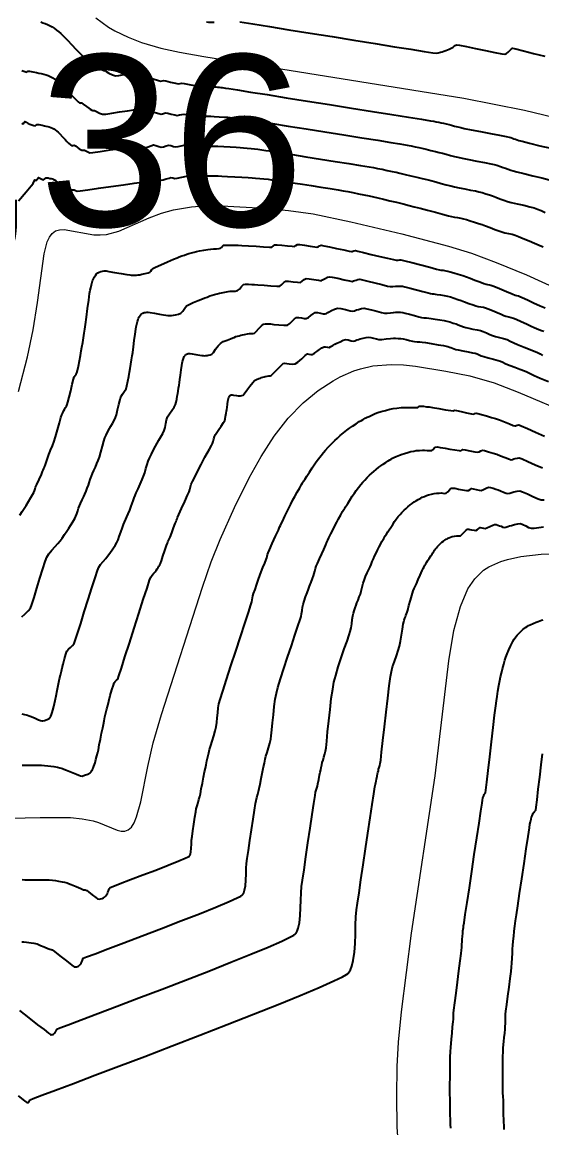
# Model space of a CAD drawing. Extents: x 27 to 849, y 0 to 853.
# Drawn here: x 420.6 to 474.3, y 308.7 to 422.9 of the extents above; entities that cross this region are included whole.
import ezdxf
from ezdxf.enums import TextEntityAlignment as Align

# ---------------------------------------------------------------- set-up
doc = ezdxf.new("R2010")
doc.units = 0
doc.header["$LTSCALE"] = 2
for name, color, linetype in [('Curva 1 m', 5, 'Continuous'), ('Curva Mestra', 1, 'Continuous'), ('TXT - TEXTO 01', 142, 'Continuous')]:
    doc.layers.add(name, color=color, linetype=linetype)
doc.styles.add('ARIAL', font='arial.ttf')

msp = doc.modelspace()

# ---------------------------------------------------------------- linework, layer by layer
at = {"extrusion": (-0.049704, 0.050571, 0.997483), "elevation": -45.88}
msp.add_lwpolyline([(-371.68, 250.55), (-374.36, -58.63), (-849.75, -54.52), (-847.07, 254.67)], close=True, dxfattribs=at)
at = {"layer": 'Curva 1 m', "linetype": 'Continuous', "lineweight": -3}
for points, elevation in [([(422.49, 422.9), (422.71, 422.83), (422.93, 422.75), (423.19, 422.64), (423.44, 422.52), (423.65, 422.4), (423.86, 422.26), (424.11, 422.07), (424.36, 421.87), (424.56, 421.7), (424.82, 421.45), (425.23, 421.02), (425.7, 420.53), (426.12, 420.1), (426.38, 419.83), (426.64, 419.58), (426.96, 419.28), (427.23, 419.02), (427.35, 418.92), (427.43, 418.94), (427.58, 418.84), (427.9, 418.6), (428.25, 418.34), (428.47, 418.19), (428.67, 418.07), (428.89, 417.94), (429, 417.87), (429.1, 417.88), (429.23, 417.8), (429.53, 417.63), (429.89, 417.45), (430.19, 417.35), (430.56, 417.37), (431.07, 417.47), (431.59, 417.56), (431.95, 417.59), (432.24, 417.51), (432.59, 417.37), (432.9, 417.24), (433.05, 417.18), (433.17, 417.22), (433.3, 417.27), (433.57, 417.2), (434.1, 417.04), (434.64, 416.87), (434.9, 416.8), (435.03, 416.83), (435.15, 416.87), (435.4, 416.81), (435.9, 416.7), (436.41, 416.58), (436.69, 416.52), (436.87, 416.55), (437.06, 416.59), (437.3, 416.55), (437.8, 416.46), (438.37, 416.36), (438.85, 416.27), (439.07, 416.23), (439.19, 416.24), (439.32, 416.25), (439.49, 416.25), (439.69, 416.25), (439.93, 416.24), (440.3, 416.21), (440.57, 416.2), (440.73, 416.18), (440.91, 416.17), (441.07, 416.15), (441.23, 416.13), (441.41, 416.11), (441.58, 416.08), (441.91, 416.03), (442.8, 415.89), (444.15, 415.67), (445.86, 415.4), (447.85, 415.08), (450.03, 414.73), (452.3, 414.37), (454.57, 414.01), (456.75, 413.66), (458.75, 413.34), (460.47, 413.07), (461.83, 412.85), (462.73, 412.71), (463.08, 412.65), (463.33, 412.6), (463.61, 412.54), (463.86, 412.49), (464.08, 412.44), (464.37, 412.37), (464.67, 412.3), (464.91, 412.24), (465.22, 412.16), (465.57, 412.06), (465.88, 411.99), (466.23, 411.92), (466.96, 411.77), (467.91, 411.58), (468.93, 411.38), (469.87, 411.2), (470.57, 411.06), (470.88, 411), (471.03, 410.96), (471.2, 410.9), (471.35, 410.85), (471.51, 410.79), (471.69, 410.72), (471.86, 410.66), (472.2, 410.58), (472.98, 410.39), (474.03, 410.13), (475.17, 409.86)], 54), ([(439.62, 422.9), (439.82, 422.89), (440.03, 422.88), (440.19, 422.89), (440.39, 422.89)], 56), ([(443.05, 422.92), (444.4, 422.7), (446.12, 422.43), (448.12, 422.1), (450.3, 421.75), (452.57, 421.39), (454.84, 421.02), (457.02, 420.67), (459.01, 420.35), (460.73, 420.08), (462.08, 419.86), (462.98, 419.72), (463.32, 419.68), (463.53, 419.71), (463.77, 419.78), (463.94, 419.83), (464.13, 419.89), (464.32, 419.95), (464.51, 420.02), (464.69, 420.1), (464.88, 420.2), (465.07, 420.31), (465.18, 420.39), (465.31, 420.49), (465.43, 420.55), (465.74, 420.5), (466.45, 420.36), (467.4, 420.16), (468.44, 419.95), (469.4, 419.75), (470.12, 419.61), (470.43, 419.57), (470.59, 419.66), (470.77, 419.8), (470.9, 419.91), (471, 420.01), (471.12, 420.12), (471.23, 420.19), (471.56, 420.12), (472.34, 419.93), (473.4, 419.66), (474.55, 419.37)], 56), ([(420.52, 417.88), (420.85, 417.78), (421.02, 417.73), (421.09, 417.78), (421.16, 417.83), (421.32, 417.81), (421.66, 417.75), (422.04, 417.68), (422.3, 417.63), (422.54, 417.58), (422.8, 417.52), (423.03, 417.45), (423.26, 417.36), (423.52, 417.25), (423.74, 417.13), (423.96, 416.98), (424.21, 416.78), (424.42, 416.6), (424.61, 416.42), (424.92, 416.1), (425.28, 415.73), (425.59, 415.4), (425.79, 415.2), (426.06, 414.94), (426.36, 414.65), (426.51, 414.52), (426.6, 414.54), (426.68, 414.57), (426.87, 414.43), (427.21, 414.18), (427.46, 414), (427.6, 413.91), (427.76, 413.81), (427.86, 413.76), (427.95, 413.77), (428.05, 413.77), (428.23, 413.67), (428.56, 413.49), (428.87, 413.38), (429.2, 413.4), (429.83, 413.49), (430.63, 413.62), (431.43, 413.74), (432.06, 413.83), (432.39, 413.86), (432.67, 413.77), (432.99, 413.63), (433.21, 413.55), (433.37, 413.6), (433.55, 413.69), (433.71, 413.74), (433.94, 413.69), (434.31, 413.56), (434.69, 413.44), (434.91, 413.39), (435.07, 413.42), (435.25, 413.49), (435.41, 413.53), (435.62, 413.49), (435.96, 413.4), (436.32, 413.31), (436.56, 413.26), (436.8, 413.3), (437.07, 413.36), (437.31, 413.39), (437.61, 413.35), (438.09, 413.26), (438.56, 413.17), (438.82, 413.13), (438.98, 413.13), (439.16, 413.15), (439.32, 413.17), (439.53, 413.17), (439.81, 413.17), (440.07, 413.17), (440.39, 413.15), (440.92, 413.12), (441.46, 413.09), (441.82, 413.06), (442.05, 413.05), (442.32, 413.02), (442.59, 413), (442.82, 412.98), (443.05, 412.95), (443.32, 412.91), (443.6, 412.87), (443.84, 412.83), (444.2, 412.77), (445.09, 412.63), (446.41, 412.42), (448.04, 412.16), (449.89, 411.87), (451.84, 411.56), (453.8, 411.25), (455.65, 410.95), (457.3, 410.69), (458.64, 410.47), (459.56, 410.33), (459.96, 410.26), (460.32, 410.19), (460.74, 410.11), (461.17, 410.02), (461.53, 409.94), (461.86, 409.86), (462.3, 409.76), (462.79, 409.64), (463.25, 409.53), (463.63, 409.44), (463.98, 409.35), (464.38, 409.24), (464.8, 409.12), (465.21, 409.02), (465.56, 408.93), (466, 408.84), (466.7, 408.7), (467.53, 408.54), (468.34, 408.39), (468.98, 408.26), (469.31, 408.19), (469.61, 408.1), (469.96, 407.99), (470.26, 407.89), (470.48, 407.81), (470.76, 407.71), (471.04, 407.6), (471.28, 407.52), (471.65, 407.42), (472.39, 407.24), (473.31, 407.02), (474.24, 406.8), (475, 406.62)], 53), ([(420.52, 412.47), (420.66, 412.38), (420.74, 412.49), (420.83, 412.61), (420.96, 412.55), (421.18, 412.43), (421.37, 412.34), (421.56, 412.27), (421.77, 412.2), (421.9, 412.18), (422, 412.25), (422.1, 412.33), (422.29, 412.3), (422.62, 412.24), (422.87, 412.19), (423.02, 412.16), (423.2, 412.12), (423.36, 412.07), (423.51, 412.01), (423.68, 411.94), (423.83, 411.86), (423.97, 411.76), (424.14, 411.63), (424.28, 411.51), (424.45, 411.34), (424.73, 411.05), (425.01, 410.76), (425.19, 410.57), (425.36, 410.4), (425.56, 410.21), (425.68, 410.12), (425.8, 410.15), (425.93, 410.19), (426.07, 410.1), (426.29, 409.93), (426.44, 409.81), (426.58, 409.73), (426.71, 409.66), (426.86, 409.66), (427, 409.67), (427.14, 409.6), (427.35, 409.48), (427.55, 409.4), (427.88, 409.44), (428.63, 409.54), (429.64, 409.69), (430.73, 409.85), (431.74, 409.99), (432.49, 410.1), (432.82, 410.14), (433, 410.08), (433.2, 409.98), (433.37, 409.93), (433.59, 410), (433.87, 410.13), (434.12, 410.21), (434.37, 410.15), (434.67, 410.04), (434.92, 409.97), (435.16, 410.02), (435.43, 410.13), (435.67, 410.18), (435.91, 410.14), (436.19, 410.06), (436.44, 410.01), (436.67, 410.04), (436.98, 410.1), (437.31, 410.17), (437.57, 410.2), (437.81, 410.18), (438.09, 410.12), (438.37, 410.06), (438.57, 410.03), (438.81, 410.04), (439.08, 410.06), (439.32, 410.08), (439.54, 410.09), (439.84, 410.09), (440.17, 410.09), (440.44, 410.09), (440.79, 410.07), (441.38, 410.04), (442.06, 410), (442.67, 409.96), (443.07, 409.93), (443.42, 409.9), (443.82, 409.87), (444.22, 409.84), (444.57, 409.8), (444.92, 409.76), (445.33, 409.7), (445.74, 409.64), (446.09, 409.58), (446.48, 409.52), (447.31, 409.39), (448.48, 409.21), (449.87, 408.99), (451.39, 408.75), (452.91, 408.5), (454.32, 408.28), (455.52, 408.09), (456.4, 407.94), (456.84, 407.87), (457.27, 407.79), (457.76, 407.69), (458.28, 407.58), (458.77, 407.48), (459.19, 407.39), (459.59, 407.3), (460.12, 407.17), (460.71, 407.03), (461.32, 406.89), (461.89, 406.75), (462.35, 406.64), (462.78, 406.52), (463.29, 406.39), (463.84, 406.24), (464.37, 406.1), (464.85, 405.97), (465.24, 405.87), (465.72, 405.77), (466.29, 405.66), (466.88, 405.55), (467.4, 405.46), (467.74, 405.38), (468.07, 405.29), (468.45, 405.17), (468.84, 405.05), (469.16, 404.94), (469.5, 404.81), (469.91, 404.65), (470.33, 404.5), (470.69, 404.37), (471.09, 404.27), (471.69, 404.13), (472.37, 403.97), (473, 403.82), (473.44, 403.7), (473.79, 403.57), (474.18, 403.42), (474.59, 403.24)], 52), ([(420.19, 404.42), (420.96, 405.35), (421.49, 405.99), (421.7, 406.24), (421.81, 406.47), (421.88, 406.62), (421.95, 406.58), (422.02, 406.54), (422.12, 406.68), (422.24, 406.83), (422.38, 406.78), (422.51, 406.7), (422.65, 406.65), (422.78, 406.62), (422.9, 406.72), (423.05, 406.82), (423.26, 406.8), (423.43, 406.75), (423.56, 406.73), (423.68, 406.69), (423.8, 406.65), (423.91, 406.59), (424.03, 406.51), (424.14, 406.41), (424.27, 406.28), (424.46, 406.08), (424.6, 405.94), (424.71, 405.81), (424.84, 405.72), (425.01, 405.76), (425.17, 405.82), (425.32, 405.72), (425.43, 405.63), (425.5, 405.59), (425.57, 405.55), (425.74, 405.56), (425.95, 405.56), (426.09, 405.49), (426.23, 405.43), (426.55, 405.47), (427.34, 405.58), (428.46, 405.74), (429.74, 405.92), (431.02, 406.1), (432.14, 406.26), (432.94, 406.37), (433.26, 406.41), (433.4, 406.35), (433.53, 406.3), (433.7, 406.36), (434.02, 406.49), (434.34, 406.62), (434.53, 406.68), (434.73, 406.62), (434.93, 406.56), (435.12, 406.6), (435.43, 406.7), (435.75, 406.79), (435.93, 406.84), (436.12, 406.8), (436.32, 406.75), (436.58, 406.79), (437.06, 406.88), (437.54, 406.97), (437.82, 407.01), (437.98, 406.99), (438.16, 406.95), (438.32, 406.93), (438.49, 406.93), (438.77, 406.96), (439.07, 406.99), (439.32, 407), (439.61, 407.01), (440.02, 407.01), (440.45, 407.01), (440.82, 407.01), (441.18, 406.99), (441.78, 406.96), (442.52, 406.91), (443.26, 406.87), (443.9, 406.83), (444.32, 406.8), (444.68, 406.77), (445.1, 406.74), (445.54, 406.7), (445.96, 406.66), (446.32, 406.62), (446.68, 406.58), (447.11, 406.52), (447.56, 406.46), (447.98, 406.39), (448.35, 406.34), (448.78, 406.27), (449.51, 406.16), (450.43, 406.01), (451.43, 405.85), (452.39, 405.7), (453.19, 405.57), (453.73, 405.48), (454.19, 405.39), (454.73, 405.28), (455.3, 405.17), (455.86, 405.05), (456.4, 404.94), (456.86, 404.84), (457.3, 404.74), (457.88, 404.6), (458.54, 404.45), (459.24, 404.28), (459.93, 404.11), (460.55, 403.96), (461.07, 403.83), (461.69, 403.68), (462.45, 403.47), (463.26, 403.26), (464, 403.06), (464.59, 402.9), (464.92, 402.82), (465.21, 402.76), (465.55, 402.7), (465.88, 402.64), (466.17, 402.57), (466.45, 402.49), (466.84, 402.38), (467.28, 402.24), (467.71, 402.1), (468.07, 401.98), (468.44, 401.84), (468.9, 401.67), (469.38, 401.49), (469.81, 401.33), (470.11, 401.23), (470.43, 401.14), (470.8, 401.06), (471.17, 400.98), (471.48, 400.89), (471.82, 400.76), (472.33, 400.56), (472.92, 400.31), (473.5, 400.07), (473.98, 399.86), (474.38, 399.68)], 51), ([(420.33, 371.98), (420.57, 372.34), (420.78, 372.65), (420.98, 372.98), (421.23, 373.39), (421.47, 373.81), (421.67, 374.15), (421.77, 374.33), (421.83, 374.5), (421.89, 374.69), (421.95, 374.86), (422.08, 375.15), (422.31, 375.67), (422.55, 376.19), (422.68, 376.47), (422.74, 376.62), (422.81, 376.78), (422.86, 376.93), (422.96, 377.21), (423.14, 377.73), (423.32, 378.25), (423.44, 378.57), (423.53, 378.78), (423.65, 379.02), (423.74, 379.23), (423.82, 379.51), (423.99, 380.08), (424.2, 380.79), (424.41, 381.5), (424.57, 382.07), (424.66, 382.34), (424.76, 382.55), (424.88, 382.78), (424.97, 382.96), (425.05, 383.1), (425.14, 383.25), (425.21, 383.4), (425.28, 383.64), (425.41, 384.16), (425.58, 384.83), (425.74, 385.49), (425.88, 386.01), (425.94, 386.25), (426.03, 386.39), (426.13, 386.54), (426.21, 386.67), (426.27, 386.9), (426.37, 387.35), (426.48, 387.91), (426.59, 388.48), (426.67, 388.93), (426.74, 389.34), (426.82, 389.81), (426.9, 390.3), (426.97, 390.77), (427.04, 391.18), (427.1, 391.67), (427.21, 392.43), (427.32, 393.31), (427.44, 394.17), (427.53, 394.85), (427.59, 395.2), (427.64, 395.45), (427.72, 395.76), (427.79, 396.03), (427.84, 396.19), (427.93, 396.39), (428.02, 396.58), (428.13, 396.74), (428.24, 396.88), (428.37, 396.99), (428.52, 397.08), (428.68, 397.14), (428.85, 397.18), (429.04, 397.19), (429.24, 397.19), (429.52, 397.15), (430.1, 397.05), (430.79, 396.93), (431.38, 396.82), (431.68, 396.78), (431.84, 396.76), (432.04, 396.76), (432.2, 396.76), (432.37, 396.76), (432.56, 396.78), (432.73, 396.8), (432.93, 396.85), (433.26, 396.92), (433.57, 397), (433.76, 397.07), (433.85, 397.18), (433.95, 397.33), (434.05, 397.44), (434.32, 397.58), (434.9, 397.83), (435.59, 398.13), (436.21, 398.4), (436.56, 398.55), (436.79, 398.64), (437.06, 398.74), (437.33, 398.84), (437.56, 398.92), (437.79, 398.99), (438.06, 399.07), (438.33, 399.14), (438.56, 399.2), (438.88, 399.26), (439.32, 399.34), (439.76, 399.41), (440.06, 399.46), (440.32, 399.48), (440.63, 399.49), (440.9, 399.51), (441.06, 399.54), (441.17, 399.63), (441.27, 399.76), (441.37, 399.85), (441.59, 399.87), (442.01, 399.87), (442.48, 399.87), (442.87, 399.86), (443.26, 399.83), (443.93, 399.79), (444.74, 399.74), (445.51, 399.69), (446.11, 399.65), (446.37, 399.65), (446.53, 399.78), (446.68, 399.9), (446.92, 399.89), (447.4, 399.85), (447.97, 399.79), (448.45, 399.74), (448.68, 399.73), (448.84, 399.83), (448.99, 399.93), (449.23, 399.91), (449.74, 399.84), (450.32, 399.75), (450.81, 399.67), (451.02, 399.64), (451.1, 399.68), (451.17, 399.72), (451.29, 399.78), (451.45, 399.84), (451.71, 399.8), (452.3, 399.68), (453.04, 399.52), (453.78, 399.37), (454.35, 399.25), (454.59, 399.2), (454.65, 399.22), (454.72, 399.25), (454.84, 399.28), (454.98, 399.3), (455.23, 399.25), (455.82, 399.11), (456.63, 398.91), (457.51, 398.7), (458.32, 398.51), (458.93, 398.36), (459.19, 398.3), (459.39, 398.32), (459.57, 398.33), (459.69, 398.33), (459.82, 398.32), (460.11, 398.25), (460.83, 398.06), (461.74, 397.82), (462.66, 397.57), (463.37, 397.39), (463.67, 397.31), (463.8, 397.29), (463.92, 397.28), (464.07, 397.26), (464.32, 397.22), (464.55, 397.18), (464.76, 397.12), (465.14, 397), (465.61, 396.86), (466.07, 396.71), (466.45, 396.58), (466.84, 396.44), (467.34, 396.26), (467.85, 396.06), (468.27, 395.91), (468.48, 395.83), (468.64, 395.8), (468.83, 395.77), (468.98, 395.73), (469.28, 395.62), (469.88, 395.37), (470.58, 395.07), (471.18, 394.82), (471.48, 394.7), (471.64, 394.66), (471.82, 394.61), (471.98, 394.56), (472.23, 394.45), (472.75, 394.21), (473.4, 393.91), (474.06, 393.61), (474.58, 393.37)], 49), ([(420.52, 361.47), (420.84, 361.77), (421.17, 362.09), (421.41, 362.38), (421.55, 362.76), (421.79, 363.49), (422.08, 364.44), (422.39, 365.47), (422.69, 366.44), (422.94, 367.21), (423.11, 367.64), (423.33, 367.98), (423.64, 368.35), (423.97, 368.73), (424.26, 369.07), (424.48, 369.33), (424.7, 369.62), (424.95, 369.98), (425.19, 370.33), (425.38, 370.62), (425.57, 370.92), (425.79, 371.28), (425.99, 371.62), (426.12, 371.89), (426.22, 372.13), (426.31, 372.41), (426.4, 372.69), (426.48, 372.93), (426.6, 373.2), (426.76, 373.55), (426.92, 373.89), (427.04, 374.14), (427.16, 374.44), (427.29, 374.77), (427.4, 375.06), (427.48, 375.32), (427.6, 375.65), (427.72, 376), (427.83, 376.29), (427.96, 376.58), (428.13, 376.94), (428.29, 377.3), (428.43, 377.61), (428.54, 377.96), (428.69, 378.5), (428.86, 379.09), (429.01, 379.61), (429.12, 379.95), (429.25, 380.25), (429.43, 380.61), (429.6, 380.94), (429.73, 381.18), (429.89, 381.46), (430.08, 381.77), (430.22, 382.05), (430.3, 382.35), (430.42, 382.85), (430.56, 383.41), (430.68, 383.91), (430.77, 384.2), (430.93, 384.47), (431.15, 384.77), (431.31, 385.04), (431.39, 385.34), (431.49, 385.81), (431.58, 386.31), (431.65, 386.73), (431.72, 387.12), (431.79, 387.57), (431.86, 388.03), (431.92, 388.42), (431.98, 388.78), (432.05, 389.36), (432.14, 390.02), (432.23, 390.66), (432.3, 391.17), (432.34, 391.43), (432.4, 391.7), (432.48, 391.99), (432.53, 392.18), (432.59, 392.33), (432.66, 392.47), (432.74, 392.59), (432.83, 392.69), (432.93, 392.77), (433.04, 392.84), (433.16, 392.89), (433.29, 392.92), (433.43, 392.93), (433.58, 392.93), (433.78, 392.89), (434.22, 392.82), (434.74, 392.73), (435.18, 392.65), (435.41, 392.62), (435.6, 392.6), (435.8, 392.6), (436, 392.61), (436.19, 392.64), (436.4, 392.67), (436.71, 392.74), (436.96, 392.84), (437.15, 393.05), (437.35, 393.35), (437.55, 393.58), (437.8, 393.72), (438.24, 393.92), (438.74, 394.13), (439.18, 394.31), (439.44, 394.41), (439.67, 394.5), (439.95, 394.61), (440.19, 394.69), (440.42, 394.76), (440.7, 394.84), (440.94, 394.9), (441.17, 394.95), (441.5, 395.01), (441.83, 395.06), (442.06, 395.1), (442.31, 395.11), (442.58, 395.11), (442.81, 395.16), (443, 395.33), (443.21, 395.6), (443.42, 395.78), (443.64, 395.82), (443.95, 395.82), (444.28, 395.8), (444.55, 395.79), (444.92, 395.76), (445.55, 395.71), (446.25, 395.66), (446.86, 395.62), (447.17, 395.63), (447.38, 395.78), (447.59, 396), (447.8, 396.14), (448.09, 396.14), (448.55, 396.08), (449.02, 396.02), (449.3, 396.01), (449.5, 396.13), (449.71, 396.3), (449.91, 396.41), (450.21, 396.39), (450.71, 396.31), (451.19, 396.23), (451.44, 396.19), (451.59, 396.27), (451.73, 396.35), (451.88, 396.43), (452.1, 396.54), (452.3, 396.6), (452.6, 396.56), (453.17, 396.44), (453.84, 396.29), (454.39, 396.17), (454.65, 396.12), (454.78, 396.16), (454.92, 396.21), (455.05, 396.25), (455.25, 396.3), (455.44, 396.33), (455.71, 396.27), (456.27, 396.13), (456.99, 395.96), (457.72, 395.78), (458.3, 395.64), (458.59, 395.58), (458.85, 395.58), (459.14, 395.61), (459.35, 395.63), (459.51, 395.64), (459.69, 395.63), (459.85, 395.62), (460.1, 395.55), (460.63, 395.41), (461.29, 395.24), (461.96, 395.06), (462.49, 394.92), (462.74, 394.85), (462.9, 394.83), (463.08, 394.82), (463.24, 394.8), (463.45, 394.77), (463.79, 394.72), (464.17, 394.66), (464.49, 394.6), (464.8, 394.51), (465.18, 394.39), (465.58, 394.26), (465.91, 394.15), (466.27, 394.02), (466.72, 393.85), (467.15, 393.69), (467.44, 393.59), (467.67, 393.53), (467.94, 393.49), (468.21, 393.44), (468.44, 393.39), (468.71, 393.28), (469.14, 393.11), (469.62, 392.9), (470.04, 392.72), (470.31, 392.61), (470.54, 392.54), (470.82, 392.47), (471.09, 392.4), (471.31, 392.33), (471.61, 392.2), (472.1, 391.98), (472.66, 391.72), (473.15, 391.49), (473.45, 391.35), (473.68, 391.26), (473.95, 391.16), (474.22, 391.06), (474.45, 390.97)], 48), ([(420.52, 351.46), (420.79, 351.4), (420.97, 351.37), (421.13, 351.32), (421.29, 351.27), (421.5, 351.18), (421.89, 351.02), (422.26, 350.86), (422.45, 350.79), (422.58, 350.75), (422.7, 350.73), (422.88, 350.78), (423.16, 350.89), (423.34, 350.97), (423.43, 351.1), (423.51, 351.24), (423.58, 351.41), (423.66, 351.61), (423.73, 351.84), (423.83, 352.21), (423.92, 352.54), (423.98, 352.83), (424.07, 353.31), (424.18, 353.86), (424.28, 354.38), (424.36, 354.73), (424.43, 355.07), (424.52, 355.46), (424.61, 355.86), (424.69, 356.2), (424.79, 356.6), (424.93, 357.13), (425.07, 357.63), (425.19, 357.95), (425.34, 358.14), (425.55, 358.33), (425.77, 358.53), (425.92, 358.72), (426.04, 359.04), (426.28, 359.77), (426.61, 360.8), (426.98, 362), (427.38, 363.26), (427.76, 364.47), (428.1, 365.51), (428.34, 366.26), (428.47, 366.61), (428.67, 366.9), (428.94, 367.21), (429.2, 367.51), (429.39, 367.73), (429.53, 367.93), (429.7, 368.17), (429.86, 368.4), (429.99, 368.6), (430.16, 368.86), (430.34, 369.17), (430.48, 369.44), (430.6, 369.76), (430.76, 370.23), (430.92, 370.71), (431.02, 371.01), (431.14, 371.27), (431.28, 371.56), (431.39, 371.82), (431.5, 372.1), (431.67, 372.51), (431.83, 372.92), (431.93, 373.2), (432.02, 373.46), (432.12, 373.76), (432.22, 374.02), (432.33, 374.27), (432.53, 374.69), (432.76, 375.19), (432.97, 375.66), (433.11, 376), (433.23, 376.36), (433.34, 376.78), (433.46, 377.2), (433.58, 377.56), (433.72, 377.87), (433.92, 378.28), (434.14, 378.72), (434.34, 379.12), (434.5, 379.4), (434.67, 379.71), (434.88, 380.06), (435.08, 380.41), (435.23, 380.71), (435.32, 381.04), (435.41, 381.43), (435.49, 381.82), (435.59, 382.14), (435.77, 382.45), (436.01, 382.8), (436.25, 383.14), (436.4, 383.4), (436.48, 383.66), (436.54, 383.96), (436.59, 384.27), (436.63, 384.53), (436.68, 384.79), (436.73, 385.09), (436.77, 385.4), (436.81, 385.66), (436.86, 385.97), (436.92, 386.45), (436.99, 386.99), (437.05, 387.43), (437.09, 387.67), (437.13, 387.85), (437.18, 388.05), (437.22, 388.16), (437.26, 388.26), (437.31, 388.36), (437.36, 388.43), (437.42, 388.51), (437.48, 388.56), (437.55, 388.61), (437.64, 388.63), (437.72, 388.66), (437.82, 388.66), (437.92, 388.66), (438.11, 388.63), (438.51, 388.56), (438.92, 388.49), (439.13, 388.45), (439.27, 388.45), (439.4, 388.44), (439.53, 388.45), (439.66, 388.47), (439.79, 388.49), (440, 388.54), (440.17, 388.6), (440.32, 388.78), (440.55, 389.11), (440.81, 389.47), (441.05, 389.72), (441.34, 389.9), (441.73, 390.06), (442.09, 390.2), (442.31, 390.28), (442.47, 390.34), (442.65, 390.41), (442.81, 390.46), (442.97, 390.51), (443.15, 390.56), (443.31, 390.6), (443.53, 390.65), (443.83, 390.7), (444.06, 390.73), (444.22, 390.74), (444.41, 390.74), (444.56, 390.77), (444.72, 390.93), (445, 391.24), (445.28, 391.54), (445.48, 391.71), (445.7, 391.75), (445.98, 391.73), (446.23, 391.72), (446.55, 391.68), (447.07, 391.63), (447.61, 391.59), (447.98, 391.61), (448.21, 391.76), (448.46, 392), (448.71, 392.24), (448.91, 392.38), (449.13, 392.39), (449.41, 392.34), (449.69, 392.29), (449.91, 392.29), (450.13, 392.4), (450.37, 392.59), (450.62, 392.78), (450.83, 392.89), (451.08, 392.89), (451.39, 392.83), (451.67, 392.77), (451.85, 392.75), (451.99, 392.81), (452.15, 392.9), (452.29, 392.99), (452.52, 393.1), (452.84, 393.26), (453.14, 393.36), (453.47, 393.32), (453.97, 393.2), (454.45, 393.09), (454.71, 393.03), (454.91, 393.09), (455.11, 393.17), (455.32, 393.23), (455.62, 393.31), (455.89, 393.35), (456.16, 393.3), (456.64, 393.18), (457.19, 393.03), (457.68, 392.91), (458, 392.85), (458.27, 392.85), (458.6, 392.88), (458.91, 392.92), (459.13, 392.94), (459.37, 392.94), (459.64, 392.93), (459.88, 392.91), (460.14, 392.85), (460.59, 392.73), (461.1, 392.59), (461.55, 392.46), (461.81, 392.4), (462.05, 392.37), (462.32, 392.34), (462.56, 392.32), (462.8, 392.28), (463.23, 392.22), (463.72, 392.14), (464.16, 392.07), (464.43, 392.01), (464.74, 391.93), (465.08, 391.82), (465.38, 391.72), (465.61, 391.63), (465.88, 391.52), (466.16, 391.42), (466.4, 391.34), (466.7, 391.27), (467.13, 391.2), (467.56, 391.12), (467.9, 391.04), (468.19, 390.93), (468.53, 390.79), (468.86, 390.64), (469.15, 390.52), (469.47, 390.43), (469.88, 390.32), (470.3, 390.21), (470.65, 390.1), (470.98, 389.96), (471.36, 389.78), (471.74, 389.6), (472.07, 389.45), (472.43, 389.31), (472.86, 389.15), (473.27, 388.99), (473.57, 388.87), (473.8, 388.76), (474.07, 388.62), (474.33, 388.48)], 47), ([(420.56, 346.17), (421.16, 346.17), (421.76, 346.17), (422.26, 346.16), (422.56, 346.15), (422.87, 346.13), (423.22, 346.1), (423.52, 346.07), (423.84, 346.02), (424.2, 345.95), (424.44, 345.9), (424.58, 345.86), (424.73, 345.81), (424.87, 345.76), (425.15, 345.65), (425.66, 345.44), (426.16, 345.23), (426.42, 345.12), (426.58, 345.07), (426.75, 345.04), (426.99, 345.12), (427.36, 345.25), (427.59, 345.37), (427.68, 345.47), (427.76, 345.61), (427.82, 345.73), (427.89, 345.87), (427.96, 346.05), (428.02, 346.22), (428.09, 346.42), (428.19, 346.76), (428.29, 347.14), (428.37, 347.46), (428.44, 347.76), (428.53, 348.25), (428.65, 348.85), (428.77, 349.47), (428.88, 350.01), (428.95, 350.38), (429.03, 350.73), (429.12, 351.15), (429.22, 351.58), (429.31, 351.98), (429.4, 352.34), (429.51, 352.77), (429.67, 353.35), (429.84, 353.95), (429.99, 354.43), (430.07, 354.67), (430.18, 354.8), (430.32, 354.93), (430.43, 355.06), (430.54, 355.38), (430.81, 356.18), (431.18, 357.35), (431.64, 358.76), (432.13, 360.3), (432.62, 361.84), (433.08, 363.26), (433.46, 364.43), (433.72, 365.25), (433.84, 365.58), (433.98, 365.78), (434.16, 365.99), (434.29, 366.14), (434.39, 366.28), (434.51, 366.44), (434.6, 366.58), (434.68, 366.71), (434.77, 366.86), (434.84, 367), (434.94, 367.25), (435.11, 367.75), (435.31, 368.34), (435.48, 368.84), (435.56, 369.09), (435.62, 369.22), (435.69, 369.36), (435.75, 369.49), (435.84, 369.72), (436.01, 370.16), (436.21, 370.67), (436.38, 371.11), (436.47, 371.33), (436.51, 371.47), (436.56, 371.61), (436.61, 371.74), (436.74, 372.04), (437.03, 372.66), (437.36, 373.4), (437.65, 374.04), (437.8, 374.39), (437.88, 374.63), (437.96, 374.92), (438.03, 375.17), (438.17, 375.45), (438.43, 375.98), (438.75, 376.61), (439.05, 377.21), (439.26, 377.63), (439.45, 377.97), (439.69, 378.39), (439.93, 378.81), (440.13, 379.17), (440.23, 379.37), (440.3, 379.6), (440.35, 379.86), (440.42, 380.09), (440.55, 380.32), (440.81, 380.72), (441.11, 381.17), (441.37, 381.56), (441.5, 381.77), (441.55, 381.94), (441.58, 382.15), (441.61, 382.33), (441.64, 382.51), (441.67, 382.72), (441.7, 382.89), (441.73, 383.11), (441.77, 383.43), (441.82, 383.74), (441.84, 383.9), (441.87, 384.04), (441.9, 384.15), (441.93, 384.2), (441.95, 384.24), (442, 384.32), (442.07, 384.37), (442.16, 384.39), (442.25, 384.4), (442.41, 384.37), (442.7, 384.32), (442.86, 384.29), (442.93, 384.29), (442.99, 384.29), (443.06, 384.29), (443.12, 384.3), (443.24, 384.32), (443.38, 384.37), (443.51, 384.52), (443.77, 384.88), (444.09, 385.3), (444.38, 385.67), (444.55, 385.87), (444.76, 385.98), (445.02, 386.08), (445.18, 386.14), (445.3, 386.19), (445.43, 386.23), (445.55, 386.27), (445.68, 386.3), (445.87, 386.34), (446.05, 386.37), (446.18, 386.37), (446.3, 386.39), (446.5, 386.59), (446.9, 387.01), (447.31, 387.44), (447.53, 387.64), (447.71, 387.66), (447.91, 387.65), (448.13, 387.62), (448.48, 387.58), (448.78, 387.59), (449.05, 387.78), (449.44, 388.12), (449.81, 388.45), (450.03, 388.62), (450.18, 388.61), (450.37, 388.58), (450.53, 388.57), (450.75, 388.71), (451.14, 388.97), (451.53, 389.24), (451.75, 389.37), (451.91, 389.36), (452.1, 389.32), (452.26, 389.3), (452.44, 389.38), (452.66, 389.51), (452.86, 389.62), (453.07, 389.73), (453.4, 389.89), (453.74, 390.04), (453.98, 390.11), (454.24, 390.08), (454.54, 389.99), (454.77, 389.95), (454.94, 389.99), (455.13, 390.07), (455.31, 390.13), (455.49, 390.18), (455.78, 390.26), (456.09, 390.34), (456.35, 390.37), (456.59, 390.33), (456.87, 390.25), (457.15, 390.17), (457.4, 390.12), (457.72, 390.13), (458.16, 390.17), (458.6, 390.21), (458.91, 390.24), (459.14, 390.24), (459.41, 390.23), (459.68, 390.22), (459.91, 390.2), (460.22, 390.13), (460.57, 390.02), (460.88, 389.94), (461.1, 389.91), (461.37, 389.89), (461.64, 389.86), (461.88, 389.84), (462.22, 389.79), (462.83, 389.69), (463.52, 389.58), (464.09, 389.48), (464.38, 389.43), (464.53, 389.39), (464.7, 389.33), (464.85, 389.28), (465.01, 389.22), (465.19, 389.15), (465.36, 389.09), (465.6, 389.04), (466.07, 388.95), (466.62, 388.84), (467.1, 388.75), (467.36, 388.69), (467.56, 388.62), (467.78, 388.52), (467.98, 388.44), (468.24, 388.36), (468.7, 388.23), (469.24, 388.08), (469.72, 387.95), (469.98, 387.87), (470.21, 387.77), (470.47, 387.65), (470.7, 387.54), (470.96, 387.44), (471.44, 387.26), (471.98, 387.05), (472.45, 386.88), (472.69, 386.78), (472.85, 386.7), (473.03, 386.61), (473.19, 386.53), (473.46, 386.41), (474.09, 386.14), (474.92, 385.79)], 46), ([(420.55, 334.36), (420.84, 334.34), (421.42, 334.34), (422.1, 334.34), (422.7, 334.34), (423.04, 334.34), (423.35, 334.32), (423.7, 334.29), (424, 334.26), (424.32, 334.2), (424.68, 334.13), (424.92, 334.08), (425.06, 334.05), (425.22, 334), (425.35, 333.95), (425.63, 333.84), (426.14, 333.63), (426.64, 333.42), (426.9, 333.31), (427.07, 333.28), (427.23, 333.23), (427.43, 333.08), (427.8, 332.79), (428.17, 332.49), (428.36, 332.35), (428.52, 332.34), (428.67, 332.35), (428.82, 332.39), (428.95, 332.45), (429.08, 332.55), (429.21, 332.68), (429.28, 332.78), (429.37, 332.92), (429.43, 333.04), (429.49, 333.19), (429.56, 333.38), (429.64, 333.53), (429.94, 333.65), (430.69, 333.94), (431.76, 334.35), (433.03, 334.83), (434.37, 335.34), (435.65, 335.84), (436.74, 336.28), (437.4, 336.56), (437.72, 336.71), (437.84, 336.78), (437.86, 336.8), (437.89, 336.85), (437.95, 336.97), (438, 337.2), (438.03, 337.56), (438.04, 338.03), (438.07, 338.42), (438.12, 338.79), (438.2, 339.38), (438.31, 340.09), (438.41, 340.78), (438.5, 341.35), (438.55, 341.67), (438.63, 341.96), (438.73, 342.3), (438.83, 342.63), (438.9, 342.92), (438.97, 343.22), (439.06, 343.71), (439.18, 344.31), (439.3, 344.92), (439.41, 345.46), (439.49, 345.84), (439.56, 346.19), (439.65, 346.6), (439.75, 347.03), (439.84, 347.44), (439.93, 347.79), (440.04, 348.18), (440.19, 348.66), (440.35, 349.19), (440.49, 349.7), (440.6, 350.13), (440.66, 350.56), (440.72, 351.06), (440.76, 351.58), (440.81, 352.08), (440.88, 352.5), (441.01, 352.94), (441.29, 353.82), (441.67, 355.02), (442.13, 356.43), (442.62, 357.94), (443.11, 359.43), (443.56, 360.8), (443.93, 361.93), (444.19, 362.71), (444.29, 363.03), (444.33, 363.23), (444.36, 363.46), (444.4, 363.65), (444.47, 363.89), (444.62, 364.32), (444.8, 364.84), (444.98, 365.36), (445.12, 365.75), (445.26, 366.12), (445.44, 366.57), (445.62, 367.03), (445.76, 367.39), (445.83, 367.59), (445.88, 367.75), (445.92, 367.93), (445.97, 368.09), (446.11, 368.4), (446.4, 369.05), (446.74, 369.8), (447.03, 370.43), (447.16, 370.73), (447.24, 370.91), (447.32, 371.09), (447.44, 371.34), (447.69, 371.86), (448.01, 372.51), (448.32, 373.12), (448.54, 373.55), (448.74, 373.91), (448.98, 374.36), (449.23, 374.8), (449.43, 375.14), (449.51, 375.3), (449.58, 375.4), (449.66, 375.51), (449.75, 375.66), (449.96, 376), (450.24, 376.43), (450.51, 376.86), (450.73, 377.19), (450.94, 377.47), (451.18, 377.79), (451.44, 378.13), (451.69, 378.44), (451.9, 378.69), (452.18, 378.99), (452.51, 379.34), (452.85, 379.68), (453.13, 379.94), (453.41, 380.19), (453.75, 380.48), (454.09, 380.75), (454.38, 380.97), (454.68, 381.18), (455.05, 381.42), (455.39, 381.64), (455.6, 381.77), (455.79, 381.87), (456, 381.99), (456.2, 382.09), (456.4, 382.18), (456.7, 382.32), (457.04, 382.47), (457.32, 382.58), (457.64, 382.68), (458.08, 382.8), (458.53, 382.92), (458.9, 383), (459.27, 383.04), (459.71, 383.08), (460.12, 383.1), (460.42, 383.11), (460.68, 383.11), (461, 383.09), (461.28, 383.08), (461.42, 383.08), (461.51, 383.16), (461.6, 383.25), (461.74, 383.25), (462.02, 383.22), (462.34, 383.18), (462.6, 383.15), (462.96, 383.09), (463.59, 382.99), (464.29, 382.87), (464.86, 382.78), (465.1, 382.74), (465.15, 382.77), (465.21, 382.81), (465.42, 382.77), (465.9, 382.67), (466.48, 382.55), (466.98, 382.45), (467.21, 382.41), (467.33, 382.46), (467.46, 382.52), (467.64, 382.48), (468.03, 382.37), (468.54, 382.23), (469.05, 382.08), (469.46, 381.95), (469.86, 381.81), (470.38, 381.61), (470.89, 381.41), (471.29, 381.25), (471.45, 381.19), (471.52, 381.21), (471.59, 381.23), (471.71, 381.27), (471.87, 381.29), (472.12, 381.19), (472.75, 380.92), (473.6, 380.55), (474.52, 380.15)], 44), ([(420.52, 327.94), (420.75, 327.92), (421.02, 327.9), (421.24, 327.87), (421.49, 327.83), (421.76, 327.78), (421.93, 327.74), (422.1, 327.7), (422.26, 327.64), (422.47, 327.56), (422.85, 327.4), (423.23, 327.24), (423.42, 327.16), (423.55, 327.13), (423.67, 327.1), (423.92, 326.91), (424.47, 326.48), (425.13, 325.96), (425.68, 325.53), (425.93, 325.34), (426.04, 325.34), (426.16, 325.34), (426.27, 325.38), (426.37, 325.42), (426.47, 325.5), (426.56, 325.59), (426.65, 325.71), (426.73, 325.86), (426.8, 326.04), (426.88, 326.22), (427.21, 326.36), (428.1, 326.69), (429.42, 327.19), (431.08, 327.82), (432.96, 328.54), (434.96, 329.3), (436.97, 330.08), (438.88, 330.83), (440.58, 331.51), (441.96, 332.09), (442.76, 332.45), (443.15, 332.64), (443.3, 332.74), (443.34, 332.77), (443.38, 332.84), (443.46, 332.98), (443.54, 333.26), (443.62, 333.69), (443.67, 334.3), (443.69, 334.93), (443.71, 335.52), (443.75, 336.02), (443.82, 336.54), (443.94, 337.37), (444.09, 338.39), (444.26, 339.5), (444.42, 340.58), (444.56, 341.52), (444.67, 342.21), (444.72, 342.52), (444.8, 342.82), (444.9, 343.16), (444.98, 343.46), (445.04, 343.74), (445.14, 344.22), (445.24, 344.78), (445.35, 345.29), (445.42, 345.64), (445.49, 345.98), (445.58, 346.38), (445.67, 346.77), (445.75, 347.11), (445.86, 347.48), (446, 347.96), (446.15, 348.44), (446.25, 348.86), (446.3, 349.21), (446.36, 349.8), (446.43, 350.54), (446.51, 351.37), (446.61, 352.21), (446.71, 352.98), (446.82, 353.61), (446.98, 354.2), (447.24, 355.07), (447.59, 356.14), (447.97, 357.31), (448.37, 358.49), (448.74, 359.59), (449.05, 360.52), (449.28, 361.19), (449.38, 361.51), (449.43, 361.79), (449.48, 362.13), (449.53, 362.47), (449.59, 362.76), (449.69, 363.09), (449.84, 363.53), (450, 363.97), (450.13, 364.33), (450.26, 364.66), (450.42, 365.06), (450.57, 365.43), (450.67, 365.71), (450.73, 365.94), (450.8, 366.21), (450.87, 366.48), (450.94, 366.71), (451.06, 366.99), (451.27, 367.46), (451.51, 367.98), (451.72, 368.43), (451.83, 368.69), (451.93, 368.92), (452.04, 369.18), (452.14, 369.41), (452.25, 369.64), (452.45, 370.04), (452.68, 370.51), (452.9, 370.94), (453.06, 371.25), (453.24, 371.59), (453.47, 372), (453.67, 372.36), (453.79, 372.56), (453.88, 372.7), (453.98, 372.85), (454.07, 372.99), (454.2, 373.19), (454.42, 373.54), (454.67, 373.94), (454.88, 374.25), (455.08, 374.52), (455.31, 374.83), (455.55, 375.13), (455.75, 375.37), (455.96, 375.6), (456.21, 375.86), (456.46, 376.11), (456.68, 376.31), (456.89, 376.5), (457.14, 376.71), (457.4, 376.92), (457.61, 377.08), (457.84, 377.24), (458.12, 377.42), (458.37, 377.58), (458.53, 377.68), (458.67, 377.76), (458.83, 377.85), (458.97, 377.92), (459.2, 378.02), (459.53, 378.17), (459.82, 378.29), (460.06, 378.36), (460.39, 378.46), (460.73, 378.54), (461.01, 378.6), (461.28, 378.64), (461.61, 378.66), (461.92, 378.68), (462.14, 378.69), (462.4, 378.67), (462.69, 378.65), (462.89, 378.66), (463.01, 378.76), (463.14, 378.91), (463.26, 379.01), (463.46, 379.02), (463.75, 378.98), (464.01, 378.94), (464.27, 378.89), (464.74, 378.81), (465.26, 378.72), (465.69, 378.65), (465.88, 378.63), (465.99, 378.7), (466.1, 378.77), (466.34, 378.72), (466.82, 378.62), (467.31, 378.51), (467.6, 378.47), (467.76, 378.53), (467.94, 378.63), (468.1, 378.69), (468.33, 378.65), (468.75, 378.53), (469.21, 378.39), (469.6, 378.27), (469.99, 378.12), (470.47, 377.93), (470.89, 377.77), (471.09, 377.69), (471.23, 377.73), (471.36, 377.78), (471.5, 377.82), (471.73, 377.88), (471.92, 377.9), (472.2, 377.79), (472.8, 377.53), (473.55, 377.19), (474.31, 376.86)], 43), ([(420.3, 320.83), (420.78, 320.45), (421.44, 319.93), (422.16, 319.37), (422.82, 318.86), (423.3, 318.48), (423.5, 318.34), (423.57, 318.33), (423.65, 318.34), (423.72, 318.36), (423.79, 318.39), (423.85, 318.44), (423.92, 318.5), (423.97, 318.58), (424.03, 318.68), (424.07, 318.8), (424.13, 318.92), (424.44, 319.04), (425.31, 319.37), (426.65, 319.87), (428.37, 320.52), (430.39, 321.29), (432.63, 322.14), (435.01, 323.05), (437.44, 323.98), (439.83, 324.91), (442.11, 325.81), (444.19, 326.64), (445.98, 327.38), (447.4, 328), (448.22, 328.39), (448.62, 328.6), (448.77, 328.7), (448.81, 328.74), (448.87, 328.83), (448.97, 329.01), (449.09, 329.35), (449.2, 329.87), (449.28, 330.63), (449.32, 331.44), (449.34, 332.24), (449.37, 332.99), (449.42, 333.62), (449.52, 334.29), (449.68, 335.35), (449.87, 336.69), (450.09, 338.16), (450.32, 339.66), (450.53, 341.06), (450.71, 342.22), (450.83, 343.03), (450.88, 343.37), (450.94, 343.57), (451, 343.79), (451.06, 343.99), (451.11, 344.25), (451.2, 344.69), (451.29, 345.14), (451.35, 345.45), (451.4, 345.68), (451.46, 345.94), (451.52, 346.2), (451.57, 346.43), (451.64, 346.68), (451.74, 346.99), (451.84, 347.32), (451.91, 347.6), (451.95, 347.94), (452.02, 348.64), (452.12, 349.61), (452.24, 350.74), (452.37, 351.92), (452.5, 353.05), (452.64, 354.02), (452.76, 354.72), (452.95, 355.44), (453.21, 356.31), (453.52, 357.24), (453.84, 358.16), (454.13, 358.98), (454.35, 359.61), (454.46, 359.98), (454.54, 360.34), (454.61, 360.77), (454.67, 361.22), (454.73, 361.6), (454.78, 361.86), (454.86, 362.11), (454.96, 362.4), (455.06, 362.68), (455.14, 362.91), (455.26, 363.2), (455.39, 363.53), (455.5, 363.83), (455.58, 364.12), (455.69, 364.53), (455.8, 364.97), (455.91, 365.33), (456.04, 365.65), (456.21, 366.02), (456.37, 366.37), (456.5, 366.65), (456.61, 366.9), (456.73, 367.19), (456.85, 367.48), (456.96, 367.73), (457.09, 368), (457.27, 368.36), (457.44, 368.7), (457.57, 368.96), (457.73, 369.25), (457.91, 369.58), (458.06, 369.83), (458.19, 370.03), (458.35, 370.26), (458.48, 370.46), (458.64, 370.71), (458.84, 371.03), (459.02, 371.31), (459.21, 371.55), (459.42, 371.83), (459.61, 372.05), (459.8, 372.26), (460.03, 372.49), (460.22, 372.68), (460.42, 372.85), (460.65, 373.04), (460.84, 373.19), (461.06, 373.34), (461.3, 373.49), (461.46, 373.59), (461.6, 373.68), (461.75, 373.75), (461.9, 373.82), (462.12, 373.92), (462.32, 374), (462.55, 374.07), (462.85, 374.15), (463.11, 374.21), (463.36, 374.24), (463.65, 374.26), (463.86, 374.27), (464.03, 374.25), (464.21, 374.23), (464.36, 374.25), (464.53, 374.4), (464.74, 374.63), (464.91, 374.78), (465.06, 374.78), (465.25, 374.75), (465.41, 374.72), (465.65, 374.68), (466.05, 374.61), (466.45, 374.54), (466.66, 374.52), (466.83, 374.63), (466.99, 374.73), (467.16, 374.7), (467.45, 374.63), (467.76, 374.56), (467.99, 374.53), (468.23, 374.62), (468.5, 374.78), (468.73, 374.86), (468.94, 374.84), (469.21, 374.76), (469.5, 374.66), (469.73, 374.58), (469.99, 374.48), (470.29, 374.36), (470.57, 374.25), (470.73, 374.2), (470.93, 374.25), (471.14, 374.32), (471.35, 374.39), (471.69, 374.47), (471.98, 374.5), (472.26, 374.4), (472.76, 374.17), (473.33, 373.9), (473.85, 373.67), (474.19, 373.56), (474.47, 373.56)], 42), ([(420.16, 312.03), (420.81, 311.52), (421.06, 311.33), (421.14, 311.33), (421.21, 311.35), (421.27, 311.41), (421.3, 311.45), (421.33, 311.5), (421.35, 311.56), (421.38, 311.62), (421.7, 311.74), (422.61, 312.08), (424.02, 312.61), (425.87, 313.31), (428.08, 314.14), (430.56, 315.08), (433.25, 316.1), (436.06, 317.18), (438.92, 318.28), (441.75, 319.38), (444.47, 320.45), (447.01, 321.46), (449.29, 322.39), (451.24, 323.21), (452.77, 323.89), (453.64, 324.31), (454.07, 324.55), (454.24, 324.67), (454.28, 324.72), (454.35, 324.81), (454.47, 325.02), (454.62, 325.4), (454.76, 325.99), (454.88, 326.84), (454.95, 327.76), (454.98, 328.71), (455, 329.64), (455.03, 330.49), (455.1, 331.22), (455.2, 331.91), (455.36, 332.97), (455.56, 334.33), (455.79, 335.87), (456.03, 337.51), (456.28, 339.15), (456.52, 340.71), (456.72, 342.09), (456.89, 343.19), (457.01, 343.94), (457.05, 344.22), (457.09, 344.37), (457.14, 344.53), (457.18, 344.72), (457.24, 345.03), (457.28, 345.26), (457.32, 345.41), (457.36, 345.59), (457.39, 345.75), (457.44, 345.92), (457.51, 346.14), (457.56, 346.33), (457.6, 346.67), (457.7, 347.51), (457.83, 348.7), (458, 350.12), (458.17, 351.63), (458.34, 353.08), (458.49, 354.36), (458.62, 355.32), (458.7, 355.83), (458.83, 356.32), (459.02, 356.88), (459.23, 357.46), (459.41, 358.01), (459.55, 358.46), (459.65, 358.96), (459.76, 359.58), (459.86, 360.21), (459.93, 360.71), (459.98, 360.96), (460.03, 361.13), (460.1, 361.33), (460.16, 361.49), (460.21, 361.63), (460.28, 361.8), (460.33, 361.95), (460.4, 362.18), (460.52, 362.65), (460.67, 363.2), (460.8, 363.68), (460.87, 363.94), (460.96, 364.16), (461.07, 364.4), (461.17, 364.61), (461.29, 364.88), (461.48, 365.33), (461.67, 365.77), (461.78, 366.04), (461.88, 366.25), (462, 366.48), (462.09, 366.66), (462.16, 366.8), (462.25, 366.96), (462.33, 367.09), (462.44, 367.26), (462.61, 367.52), (462.79, 367.78), (462.9, 367.94), (462.98, 368.08), (463.08, 368.23), (463.17, 368.36), (463.26, 368.49), (463.37, 368.62), (463.46, 368.74), (463.56, 368.84), (463.67, 368.96), (463.77, 369.05), (463.92, 369.18), (464.08, 369.31), (464.25, 369.42), (464.38, 369.51), (464.46, 369.55), (464.53, 369.59), (464.65, 369.64), (464.81, 369.71), (465, 369.76), (465.21, 369.81), (465.42, 369.83), (465.59, 369.84), (465.72, 369.83), (465.84, 369.83), (465.96, 369.95), (466.2, 370.19), (466.44, 370.42), (466.57, 370.54), (466.69, 370.53), (466.82, 370.51), (466.98, 370.48), (467.24, 370.42), (467.44, 370.41), (467.59, 370.49), (467.74, 370.61), (467.88, 370.69), (468.04, 370.67), (468.22, 370.62), (468.38, 370.59), (468.57, 370.67), (468.88, 370.82), (469.18, 370.96), (469.37, 371.03), (469.53, 371.01), (469.71, 370.95), (469.87, 370.89), (470.03, 370.83), (470.21, 370.74), (470.37, 370.7), (470.54, 370.73), (470.74, 370.81), (470.91, 370.87), (471.11, 370.92), (471.42, 371.01), (471.76, 371.09), (472.03, 371.11), (472.29, 371.03), (472.58, 370.88), (472.88, 370.72), (473.14, 370.63), (473.47, 370.64), (473.94, 370.7), (474.42, 370.78)], 41), ([(464.83, 308.67), (464.81, 309.06), (464.8, 309.51), (464.79, 310.12), (464.78, 310.75), (464.78, 311.28), (464.77, 311.56), (464.76, 311.8), (464.74, 312.08), (464.73, 312.31), (464.73, 312.64), (464.74, 313.23), (464.76, 313.92), (464.77, 314.51), (464.77, 314.81), (464.77, 315.01), (464.76, 315.24), (464.76, 315.44), (464.77, 315.66), (464.79, 316.06), (464.81, 316.55), (464.84, 317.04), (464.87, 317.44), (464.91, 317.89), (464.97, 318.5), (465.03, 319.14), (465.09, 319.67), (465.11, 319.94), (465.12, 320.14), (465.12, 320.37), (465.13, 320.56), (465.17, 320.88), (465.26, 321.61), (465.39, 322.62), (465.53, 323.77), (465.68, 324.92), (465.81, 325.95), (465.91, 326.71), (465.95, 327.06), (465.97, 327.33), (465.99, 327.65), (466, 327.96), (466.02, 328.19), (466.04, 328.49), (466.07, 328.83), (466.1, 329.06), (466.12, 329.22), (466.14, 329.41), (466.17, 329.56), (466.22, 329.9), (466.34, 330.74), (466.53, 331.98), (466.76, 333.51), (467.01, 335.2), (467.27, 336.95), (467.53, 338.65), (467.76, 340.17), (467.94, 341.41), (468.07, 342.24), (468.12, 342.56), (468.16, 342.76), (468.2, 342.92), (468.25, 343.04), (468.29, 343.13), (468.32, 343.18), (468.35, 343.22), (468.38, 343.26), (468.42, 343.3), (468.45, 343.6), (468.55, 344.42), (468.69, 345.62), (468.86, 347.04), (469.04, 348.56), (469.22, 350.04), (469.37, 351.33), (469.49, 352.3), (469.55, 352.8), (469.62, 353.26), (469.71, 353.81), (469.81, 354.38), (469.9, 354.9), (469.98, 355.3), (470.07, 355.67), (470.18, 356.12), (470.31, 356.58), (470.42, 356.99), (470.52, 357.3), (470.65, 357.65), (470.83, 358.07), (471, 358.46), (471.13, 358.73), (471.25, 358.94), (471.4, 359.17), (471.55, 359.4), (471.7, 359.58), (471.87, 359.77), (472.09, 359.98), (472.29, 360.17), (472.43, 360.29), (472.56, 360.38), (472.72, 360.49), (472.86, 360.57), (473.05, 360.66), (473.35, 360.8), (473.66, 360.93), (473.86, 361.01), (474.03, 361.07), (474.22, 361.13), (474.39, 361.18)], 39), ([(470.36, 308.56), (470.34, 308.97), (470.32, 309.31), (470.31, 309.63), (470.3, 310.03), (470.3, 310.47), (470.29, 310.88), (470.29, 311.19), (470.27, 311.54), (470.24, 311.94), (470.22, 312.34), (470.2, 312.69), (470.2, 313.01), (470.21, 313.43), (470.22, 313.88), (470.23, 314.28), (470.23, 314.56), (470.23, 314.85), (470.22, 315.19), (470.21, 315.53), (470.2, 315.81), (470.22, 316.13), (470.24, 316.54), (470.26, 316.96), (470.29, 317.31), (470.32, 317.63), (470.36, 318.05), (470.41, 318.5), (470.45, 318.91), (470.47, 319.19), (470.48, 319.48), (470.49, 319.82), (470.49, 320.15), (470.5, 320.44), (470.54, 320.78), (470.63, 321.45), (470.74, 322.31), (470.86, 323.25), (470.98, 324.15), (471.07, 324.87), (471.12, 325.31), (471.15, 325.73), (471.18, 326.23), (471.21, 326.74), (471.23, 327.21), (471.25, 327.56), (471.29, 328), (471.34, 328.51), (471.38, 328.99), (471.42, 329.31), (471.45, 329.55), (471.48, 329.81), (471.52, 330.08), (471.56, 330.31), (471.62, 330.71), (471.75, 331.63), (471.95, 332.92), (472.17, 334.43), (472.41, 336.01), (472.63, 337.51), (472.82, 338.79), (472.96, 339.69), (473.02, 340.06), (473.07, 340.31), (473.13, 340.59), (473.18, 340.78), (473.24, 340.93), (473.32, 341.1), (473.36, 341.2), (473.42, 341.29), (473.48, 341.37), (473.55, 341.45), (473.62, 341.53), (473.66, 341.83), (473.75, 342.59), (473.88, 343.67), (474.03, 344.92), (474.18, 346.19), (474.31, 347.34)], 38)]:
    msp.add_lwpolyline(points, dxfattribs=dict(at, elevation=elevation))
at = {"layer": 'Curva Mestra', "lineweight": 0}
for points, elevation in [([(428.19, 423.32), (429.48, 422.38), (430.15, 421.98), (431.52, 421.32), (432.89, 420.8), (434.89, 420.21), (436.81, 419.78), (439.32, 419.33), (466.19, 415.04), (472.44, 413.81), (479.32, 412.13)], 55), ([(420.2, 384.74), (421.12, 388.31), (421.69, 391.13), (422.15, 393.94), (422.83, 398.97), (423.15, 400.21), (423.38, 400.69), (423.66, 401.06), (424, 401.32), (424.42, 401.44), (424.9, 401.46), (427.95, 400.94), (428.61, 400.91), (429.26, 400.97), (430.55, 401.3), (433.69, 402.68), (434.94, 403.15), (436.19, 403.5), (438.07, 403.82), (439.32, 403.92), (441.19, 403.92), (445.57, 403.67), (448.07, 403.45), (450.61, 403.09), (454.53, 402.28), (459.78, 401.03), (464.6, 399.76), (466.98, 399.02), (469.53, 398.08), (472.65, 396.79), (476.21, 395.16)], 50), ([(419.32, 340.69), (422.44, 340.77), (425.55, 340.75), (426.76, 340.64), (427.9, 340.43), (428.45, 340.26), (430.38, 339.46), (430.8, 339.36), (431.18, 339.36), (431.53, 339.49), (431.85, 339.77), (432.14, 340.22), (432.39, 340.83), (432.83, 342.38), (433.55, 346.03), (434.11, 348.48), (434.95, 351.4), (439.2, 364.55), (440.1, 367.17), (441, 369.47), (442.49, 372.77), (444.03, 375.85), (445.24, 378.03), (446.59, 380.13), (448.05, 382.01), (449.58, 383.58), (451.14, 384.85), (452.68, 385.85), (453.42, 386.25), (454.83, 386.87), (455.5, 387.09), (456.8, 387.39), (458.69, 387.54), (459.94, 387.49), (461.19, 387.36), (464.32, 386.85), (466.82, 386.35), (469.32, 385.64), (471.81, 384.69), (477.33, 382.33)], 45), ([(459.48, 306.31), (459.31, 308.81), (459.26, 311.94), (459.31, 315.06), (459.45, 317.56), (459.75, 320.69), (460.78, 328.81), (463.21, 345.06), (464.64, 356.94), (465.17, 360.06), (465.84, 362.56), (466.6, 364.36), (467.31, 365.42), (468.23, 366.3), (468.77, 366.65), (470.01, 367.21), (470.69, 367.41), (472.09, 367.71), (474.19, 367.95), (476.17, 367.97)], 40)]:
    msp.add_lwpolyline(points, dxfattribs=dict(at, elevation=elevation)).dxf.unprotected_set("ltscale", 0)

# ---------------------------------------------------------------- texts
at = {"layer": 'TXT - TEXTO 01', "style": 'ARIAL'}
msp.add_text('54,36', height=17.693, dxfattribs=at).set_placement((418.83, 396.5), align=Align.BOTTOM_CENTER)

doc.saveas('drawing.dxf')
